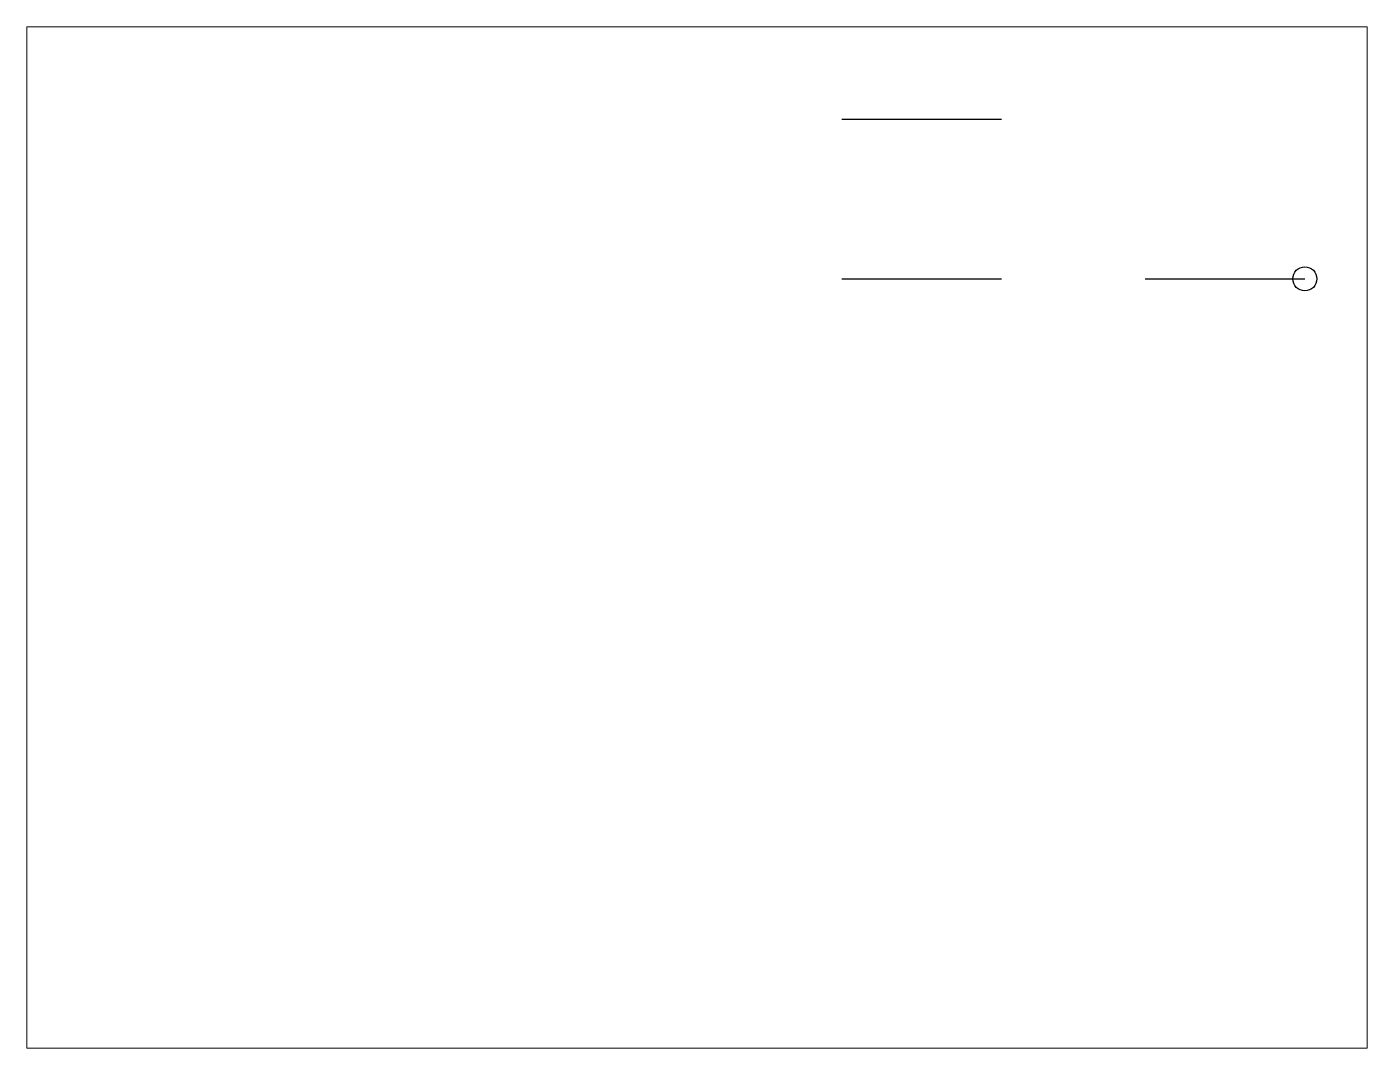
# Paper-space layout '布局1' of a CAD drawing. Header units: millimetres. Extents: x 0.63 to 9.03, y 0.8 to 7.2.
# The model-space entities are those that its viewports show. They can reach past a viewport. Long polylines and large blocks are cut down to what shows.
import ezdxf

# ---------------------------------------------------------------- set-up
doc = ezdxf.new("R2010")
doc.units = ezdxf.units.MM
doc.layers.add('视口', color=7, linetype='Continuous', plot=False)

msp = doc.modelspace()

# ---------------------------------------------------------------- linework, layer by layer
at = {"layer": '视口'}
for p, q in [((6.9085, 7.1207), (7.9085, 7.1207)), ((6.9085, 6.1207), (7.9085, 6.1207))]:
    msp.add_line(p, q, dxfattribs=at)
at = {"layer": '视口', "color": 1}
msp.add_line((8.8092, 6.1207), (9.8092, 6.1207), dxfattribs=at)
msp.add_circle((9.8092, 6.1207), 0.0755, dxfattribs=at)

psp = doc.layouts.new('布局1')

# ---------------------------------------------------------------- viewports
at = {"layer": '视口'}
psp.add_viewport(center=(4.8289, 4), size=(8.4, 6.4), view_center_point=(6, 4.5), view_height=6.4, dxfattribs=at)

doc.saveas('drawing.dxf')
